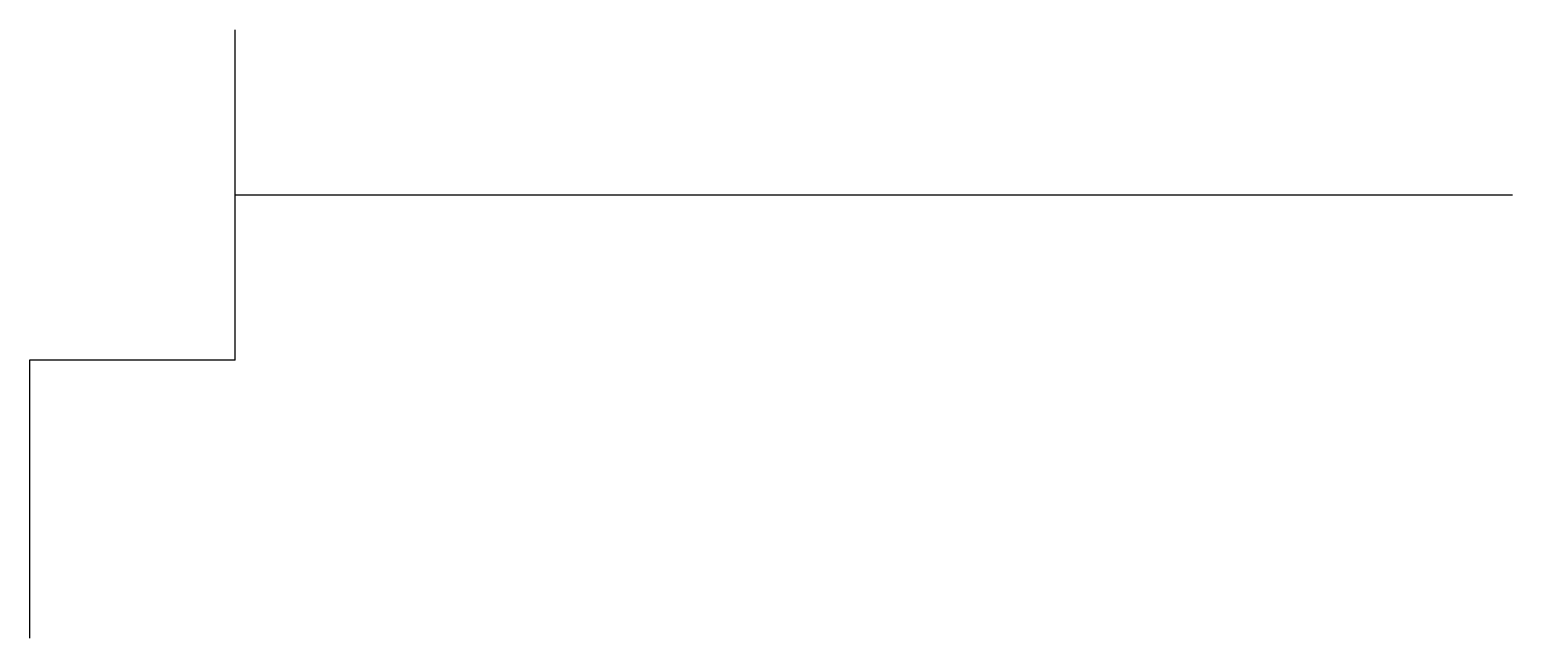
# Model space of a CAD drawing. Extents: x -11.6 to 0, y -3.5 to 1.3.
import ezdxf

# ---------------------------------------------------------------- set-up
doc = ezdxf.new("R2010")
doc.units = 0
doc.linetypes.add('DASHED', pattern=[0])
doc.layers.get('0').update_dxf_attribs({"linetype": 'CONTINUOUS'})

msp = doc.modelspace()

# ---------------------------------------------------------------- linework, layer by layer
at = {"color": 0}
for p, q in [((-10, -1.294), (-10, 1.294)), ((-10, -1.294), (-11.61, -1.294)), ((-11.61, -1.294), (-11.61, -3.471))]:
    msp.add_line(p, q, dxfattribs=at)
at = {"color": 0, "linetype": 'DASHED'}
msp.add_line((-10, 0), (0, 0), dxfattribs=at)

doc.saveas('drawing.dxf')
